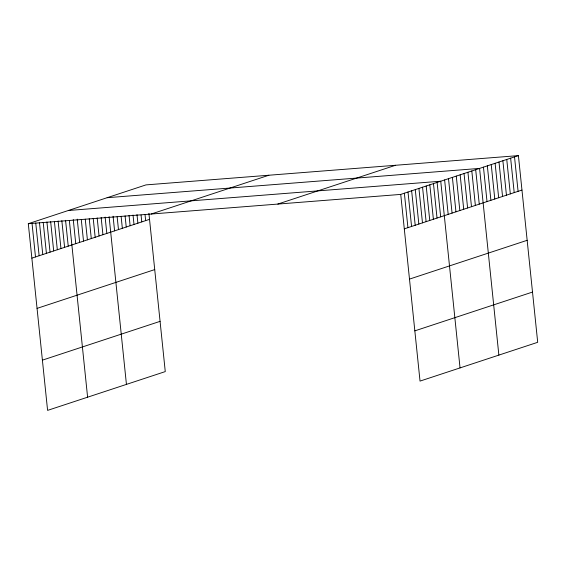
<?xml version="1.0" encoding="UTF-8"?>
<svg xmlns="http://www.w3.org/2000/svg" width="566" height="566" viewBox="0 0 566 566"><rect width="100%" height="100%" fill="white"/><g stroke="black" fill="none" stroke-linecap="round" stroke-linejoin="round"><path stroke-width="0.85" d="M148.908 213.318L165.265 371.593L47.594 410.385L28.3 223.697L145.971 184.898L518.406 155.615L537.7 342.303L420.029 381.102L400.735 194.407L518.406 155.615M151.2 214.026L268.878 175.234M31.859 258.146L149.537 219.346M277.828 204.071L395.507 165.279M37.052 308.385L154.723 269.593M404.294 228.855L521.965 190.063M42.4 360.146L160.072 321.354M409.487 279.102L527.158 240.302M414.836 330.862L532.507 292.063M107.144 197.704L479.572 168.413L498.865 355.108M68.309 210.502L440.744 181.219L460.038 367.914M28.3 223.697L400.735 194.407M514.522 156.895L518.081 191.343M510.638 158.176L514.204 192.624M506.754 159.456L510.32 193.905M502.877 160.73L506.436 195.185M498.993 162.01L502.551 196.466M495.108 163.291L498.667 197.746M491.224 164.572L494.783 199.027M487.34 165.852L490.899 200.307M483.456 167.133L487.015 201.588M475.695 169.694L479.253 204.142M471.811 170.974L475.369 205.423M467.926 172.255L471.485 206.703M464.042 173.536L467.601 207.984M460.158 174.816L463.717 209.264M456.274 176.097L459.833 210.545M452.39 177.377L455.955 211.825M448.505 178.658L452.071 213.106M444.628 179.938L448.187 214.387M437.108 182.415L440.666 216.87M433.471 183.617L437.03 218.066M429.827 184.813L433.393 219.268M426.191 186.016L429.757 220.464M422.554 187.212L426.113 221.66M418.918 188.414L422.477 222.863M415.281 189.61L418.84 224.058M411.645 190.813L415.203 225.261M408.008 192.008L411.567 226.457M404.372 193.211L407.93 227.659M145.03 214.599L145.653 220.627M141.054 215.016L141.769 221.907M136.993 214.578L137.885 223.188M133.024 214.995L134.001 224.469M129.048 215.413L130.116 225.749M125.079 215.837L126.232 227.03M121.103 216.254L122.348 228.31M117.134 216.672L118.471 229.591M113.073 216.233L114.587 230.871M109.096 216.651L126.437 384.392M105.127 217.068L106.818 233.433M101.158 217.486L102.934 234.713M97.182 217.903L99.05 235.994M93.213 218.327L95.166 237.274M89.237 218.745L91.289 238.555M85.268 219.162L87.405 239.835M81.292 219.58L83.52 241.116M77.231 219.141L79.636 242.397M73.262 219.558L75.752 243.677M69.377 220.839L87.603 397.198M65.564 220.315L68.231 246.153M61.836 220.655L64.595 247.349M58.107 220.988L60.958 248.552M54.386 221.327L57.322 249.748M50.657 221.667L53.685 250.95M46.928 222.006L50.049 252.146M43.207 222.339L46.412 253.349M39.478 222.679L42.768 254.544M35.75 223.018L39.132 255.747M32.029 223.358L35.495 256.943"/></g></svg>
